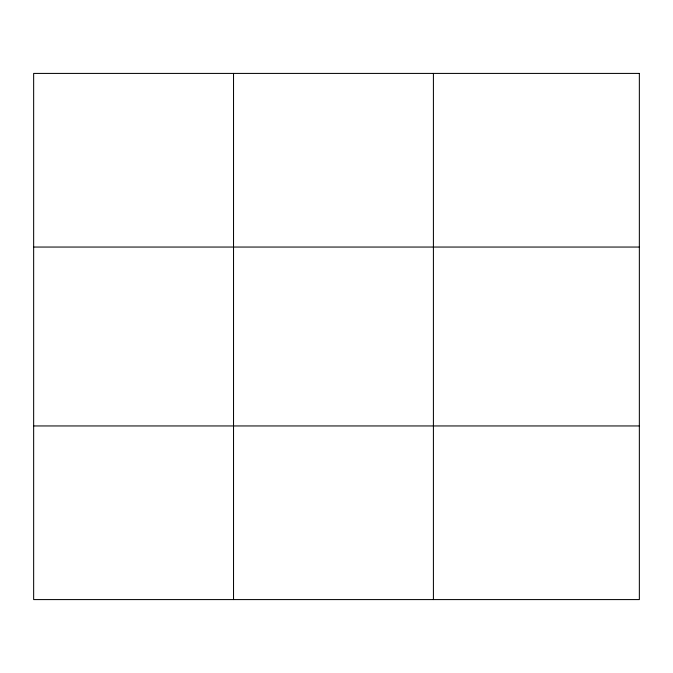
<?xml version="1.0" encoding="UTF-8"?>
<svg xmlns="http://www.w3.org/2000/svg" width="673" height="673" viewBox="0 0 673 673"><rect width="100%" height="100%" fill="white"/><g stroke="black" fill="none" stroke-linecap="round" stroke-linejoin="round"><path stroke-width="1.01" d="M233.531 73.416L233.531 599.584M433.412 73.416L433.412 599.584M33.65 247.05L639.35 247.05M33.65 425.95L639.35 425.95M639.35 73.416L639.35 599.584L33.65 599.584L33.65 73.416L639.35 73.416"/></g></svg>
